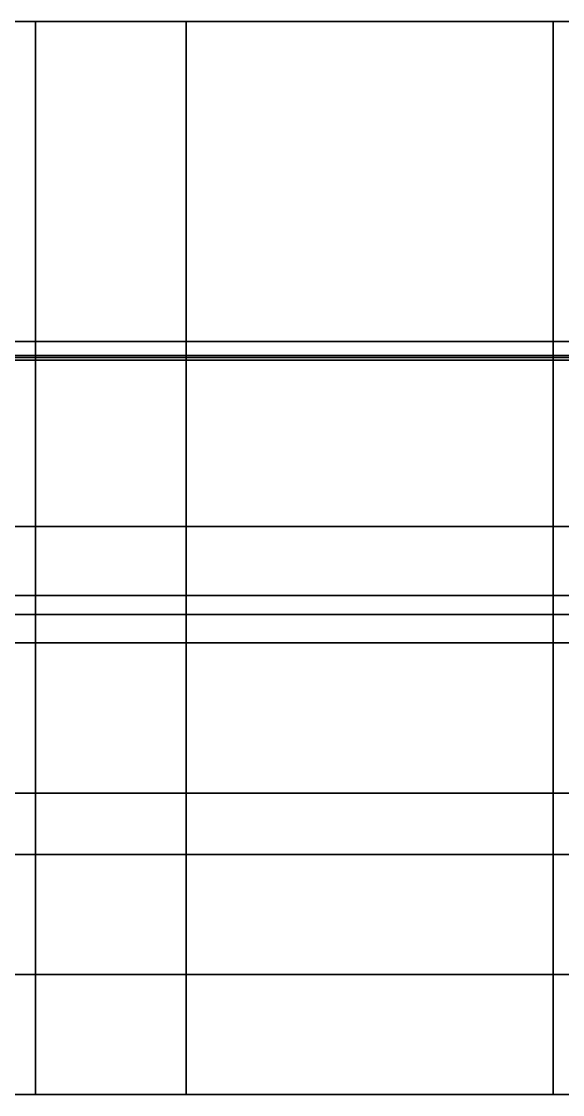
# Model space of a CAD drawing. Extents: x 2 to 29.7, y 2.5 to 8.2.
# Drawn here: x 14.12 to 17, y 2.5 to 8.2 of the extents above; entities that cross this region are included whole.
import ezdxf

# ---------------------------------------------------------------- set-up
doc = ezdxf.new("R2010")
doc.units = 0

msp = doc.modelspace()

# ---------------------------------------------------------------- linework, layer by layer
for points in [[(14.2, 8.2, 0.1), (14.05, 8.2, 0.1), (14.05, 8.2, 0.1), (14.2, 8.2, 0.1)], [(14.05, 6.5, 0.1), (14.05, 8.2, 0.1), (14.2, 8.2, 0.1), (14.2, 6.5, 0.1)], [(14.05, 6.5, 0.1), (14.2, 6.5, 0.1), (14.2, 8.2, 0.1), (14.05, 8.2, 0.1)], [(14.2, 6.5, 0.1), (15, 6.5, 0.1), (15, 8.2, 0.1), (14.2, 8.2, 0.1)], [(14.2, 6.5, 0.1), (14.2, 8.2, 0.1), (15, 8.2, 0.1), (15, 6.5, 0.1)], [(15, 8.2, 0.1), (14.2, 8.2, 0.1), (14.2, 8.2, 0.1), (15, 8.2, 0.1)], [(15, 6.5, 0.1), (15, 8.2, 0.1), (16.95, 8.2, 0.1), (16.95, 6.5, 0.1)], [(15, 6.5, 0.1), (16.95, 6.5, 0.1), (16.95, 8.2, 0.1), (15, 8.2, 0.1)], [(16.95, 8.2, 0.1), (15, 8.2, 0.1), (15, 8.2, 0.1), (16.95, 8.2, 0.1)], [(16.95, 6.5, 0.1), (16.95, 8.2, 0.1), (17.05, 8.2, 0.1), (17.05, 6.5, 0.1)], [(16.95, 6.5, 0.1), (17.05, 6.5, 0.1), (17.05, 8.2, 0.1), (16.95, 8.2, 0.1)], [(17.05, 8.2, 0.1), (16.95, 8.2, 0.1), (16.95, 8.2, 0.1), (17.05, 8.2, 0.1)], [(14.2, 6.5, 0.1), (14.05, 6.5, 0.1), (14.05, 6.5, 0.1), (14.2, 6.5, 0.1)], [(14.2, 6.5, 0.1), (14.05, 6.5, 0.1), (14.05, 6.5, 0.1), (14.2, 6.5, 0.1)], [(14.05, 6.4252, 0.1), (14.05, 6.5, 0.1), (14.2, 6.5, 0.1), (14.2, 6.4252, 0.1)], [(14.05, 6.5, 0.1), (14.05, 6.4252, 0.1), (14.2, 6.4252, 0.1), (14.2, 6.5, 0.1)], [(14.2, 6.4252, 0.1), (14.2, 6.5, 0.1), (15, 6.5, 0.1), (15, 6.4252, 0.1)], [(15, 6.5, 0.1), (14.2, 6.5, 0.1), (14.2, 6.5, 0.1), (15, 6.5, 0.1)], [(14.2, 6.5, 0.1), (14.2, 6.5, 0.1), (14.2, 6.4, 0.1)], [(14.2, 6.5, 0.1), (15, 6.5, 0.1), (15, 6.4, 0.1), (14.2, 6.4, 0.1)], [(15, 6.5, 0.1), (14.2, 6.5, 0.1), (14.2, 6.4, 0.1), (15, 6.4, 0.1)], [(14.2, 6.5, 0.1), (14.2, 6.4252, 0.1), (15, 6.4252, 0.1), (15, 6.5, 0.1)], [(15, 6.4252, 0.1), (15, 6.5, 0.1), (16.95, 6.5, 0.1), (16.95, 6.4252, 0.1)], [(16.95, 6.5, 0.1), (15, 6.5, 0.1), (15, 6.5, 0.1), (16.95, 6.5, 0.1)], [(16.95, 6.5, 0.1), (15, 6.5, 0.1), (15, 6.5, 0.1), (16.95, 6.5, 0.1)], [(15, 6.5, 0.1), (15, 6.5, 0.1), (15, 6.4, 0.1)], [(15, 6.5, 0.1), (15, 6.4252, 0.1), (16.95, 6.4252, 0.1), (16.95, 6.5, 0.1)], [(16.95, 6.4252, 0.1), (16.95, 6.5, 0.1), (17.05, 6.5, 0.1), (17.05, 6.4252, 0.1)], [(17.05, 6.5, 0.1), (16.95, 6.5, 0.1), (16.95, 6.5, 0.1), (17.05, 6.5, 0.1)], [(17.05, 6.5, 0.1), (16.95, 6.5, 0.1), (16.95, 6.5, 0.1), (17.05, 6.5, 0.1)], [(17.05, 6.5, 0.1), (16.95, 6.5, 0.1), (16.95, 6.4252, 0.1), (17.05, 6.4252, 0.1)], [(14.05, 6.4252, 0.1), (14.05, 6.4154, 0.1), (14.2, 6.4154, 0.1), (14.2, 6.4252, 0.1)], [(14.05, 6.4154, 0.1), (14.05, 6.4252, 0.1), (14.2, 6.4252, 0.1), (14.2, 6.4154, 0.1)], [(14.05, 6.4154, 0.1), (14.05, 6.4, 0.1), (14.2, 6.4, 0.1), (14.2, 6.4154, 0.1)], [(14.05, 6.4, 0.1), (14.05, 6.4154, 0.1), (14.2, 6.4154, 0.1), (14.2, 6.4, 0.1)], [(14.05, 5.517, 0.1), (14.05, 6.4, 0.1), (14.2, 6.4, 0.1), (14.2, 5.517, 0.1)], [(14.05, 5.517, 0.1), (14.2, 5.517, 0.1), (14.2, 6.4, 0.1), (14.05, 6.4, 0.1)], [(14.05, 6.4, 0.1), (14.2, 6.4, 0.1), (14.2, 6.4, 0.1), (14.05, 6.4, 0.1)], [(14.05, 6.4, 0.1), (14.2, 6.4, 0.1), (14.2, 6.4, 0.1), (14.05, 6.4, 0.1)], [(14.2, 6.4252, 0.1), (14.2, 6.4154, 0.1), (15, 6.4154, 0.1), (15, 6.4252, 0.1)], [(14.2, 6.4154, 0.1), (14.2, 6.4252, 0.1), (15, 6.4252, 0.1), (15, 6.4154, 0.1)], [(14.2, 6.4154, 0.1), (14.2, 6.4, 0.1), (15, 6.4, 0.1), (15, 6.4154, 0.1)], [(14.2, 6.4, 0.1), (14.2, 6.4154, 0.1), (15, 6.4154, 0.1), (15, 6.4, 0.1)], [(14.2, 6.4, 0.1), (15, 6.4, 0.1), (15, 6.4, 0.1), (14.2, 6.4, 0.1)], [(14.2, 5.517, 0.1), (15, 5.517, 0.1), (15, 6.4, 0.1), (14.2, 6.4, 0.1)], [(14.2, 5.517, 0.1), (14.2, 6.4, 0.1), (15, 6.4, 0.1), (15, 5.517, 0.1)], [(15, 6.4252, 0.1), (15, 6.4154, 0.1), (16.95, 6.4154, 0.1), (16.95, 6.4252, 0.1)], [(15, 6.4154, 0.1), (15, 6.4252, 0.1), (16.95, 6.4252, 0.1), (16.95, 6.4154, 0.1)], [(15, 6.4154, 0.1), (15, 6.4, 0.1), (16.95, 6.4, 0.1), (16.95, 6.4154, 0.1)], [(15, 6.4, 0.1), (15, 6.4154, 0.1), (16.95, 6.4154, 0.1), (16.95, 6.4, 0.1)], [(15, 5.517, 0.1), (15, 6.4, 0.1), (16.95, 6.4, 0.1), (16.95, 5.517, 0.1)], [(15, 5.517, 0.1), (16.95, 5.517, 0.1), (16.95, 6.4, 0.1), (15, 6.4, 0.1)], [(15, 6.4, 0.1), (16.95, 6.4, 0.1), (16.95, 6.4, 0.1), (15, 6.4, 0.1)], [(15, 6.4, 0.1), (16.95, 6.4, 0.1), (16.95, 6.4, 0.1), (15, 6.4, 0.1)], [(17.05, 6.4252, 0.1), (16.95, 6.4252, 0.1), (16.95, 6.4154, 0.1), (17.05, 6.4154, 0.1)], [(16.95, 6.4154, 0.1), (16.95, 6.4252, 0.1), (17.05, 6.4252, 0.1), (17.05, 6.4154, 0.1)], [(17.05, 6.4154, 0.1), (16.95, 6.4154, 0.1), (16.95, 6.4, 0.1), (17.05, 6.4, 0.1)], [(16.95, 6.4, 0.1), (16.95, 6.4154, 0.1), (17.05, 6.4154, 0.1), (17.05, 6.4, 0.1)], [(16.95, 5.517, 0.1), (16.95, 6.4, 0.1), (17.05, 6.4, 0.1), (17.05, 5.517, 0.1)], [(16.95, 6.4, 0.1), (16.95, 5.517, 0.1), (17.05, 5.517, 0.1), (17.05, 6.4, 0.1)], [(16.95, 6.4, 0.1), (16.95, 5.517, 0.1), (16.95, 5.517, 0.1), (16.95, 6.4, 0.1)], [(16.95, 6.4, 0.1), (16.95, 5.517, 0.1), (16.95, 5.517, 0.1), (16.95, 6.4, 0.1)], [(14.05, 5.15, 0.1), (14.2, 5.15, 0.1), (14.2, 5.517, 0.1), (14.05, 5.517, 0.1)], [(14.05, 5.15, 0.1), (14.05, 5.517, 0.1), (14.2, 5.517, 0.1), (14.2, 5.15, 0.1)], [(14.2, 5.15, 0.1), (14.2, 5.517, 0.1), (15, 5.517, 0.1), (15, 5.15, 0.1)], [(14.2, 5.15, 0.1), (15, 5.15, 0.1), (15, 5.517, 0.1), (14.2, 5.517, 0.1)], [(15, 5.15, 0.1), (16.95, 5.15, 0.1), (16.95, 5.517, 0.1), (15, 5.517, 0.1)], [(15, 5.15, 0.1), (15, 5.517, 0.1), (16.95, 5.517, 0.1), (16.95, 5.15, 0.1)], [(16.95, 5.517, 0.1), (16.95, 5.15, 0.1), (16.95, 5.15, 0.1), (16.95, 5.517, 0.1)], [(16.95, 5.517, 0.1), (16.95, 5.15, 0.1), (16.95, 5.15, 0.1), (16.95, 5.517, 0.1)], [(16.95, 5.517, 0.1), (16.95, 5.15, 0.1), (17.05, 5.15, 0.1), (17.05, 5.517, 0.1)], [(16.95, 5.15, 0.1), (16.95, 5.517, 0.1), (17.05, 5.517, 0.1), (17.05, 5.15, 0.1)], [(14.05, 5.05, 0.1), (14.05, 5.15, 0.1), (14.2, 5.15, 0.1), (14.2, 5.05, 0.1)], [(14.05, 5.05, 0.1), (14.2, 5.05, 0.1), (14.2, 5.15, 0.1), (14.05, 5.15, 0.1)], [(14.2, 5.05, 0.1), (15, 5.05, 0.1), (15, 5.15, 0.1), (14.2, 5.15, 0.1)], [(14.2, 5.05, 0.1), (14.2, 5.15, 0.1), (15, 5.15, 0.1), (15, 5.05, 0.1)], [(15, 5.05, 0.1), (15, 5.15, 0.1), (16.95, 5.15, 0.1), (16.95, 5.05, 0.1)], [(15, 5.05, 0.1), (16.95, 5.05, 0.1), (16.95, 5.15, 0.1), (15, 5.15, 0.1)], [(16.95, 5.05, 0.1), (16.95, 5.15, 0.1), (17.05, 5.15, 0.1), (17.05, 5.05, 0.1)], [(16.95, 5.15, 0.1), (16.95, 5.05, 0.1), (16.95, 5.05, 0.1), (16.95, 5.15, 0.1)], [(16.95, 5.15, 0.1), (16.95, 5.05, 0.1), (16.95, 5.05, 0.1), (16.95, 5.15, 0.1)], [(16.95, 5.15, 0.1), (16.95, 5.05, 0.1), (17.05, 5.05, 0.1), (17.05, 5.15, 0.1)], [(14.05, 4.9, 0.1), (14.05, 5.05, 0.1), (14.2, 5.05, 0.1), (14.2, 4.9, 0.1)], [(14.05, 4.9, 0.1), (14.2, 4.9, 0.1), (14.2, 5.05, 0.1), (14.05, 5.05, 0.1)], [(14.2, 4.9, 0.1), (15, 4.9, 0.1), (15, 5.05, 0.1), (14.2, 5.05, 0.1)], [(14.2, 4.9, 0.1), (14.2, 5.05, 0.1), (15, 5.05, 0.1), (15, 4.9, 0.1)], [(15, 4.9, 0.1), (15, 5.05, 0.1), (16.95, 5.05, 0.1), (16.95, 4.9, 0.1)], [(15, 4.9, 0.1), (16.95, 4.9, 0.1), (16.95, 5.05, 0.1), (15, 5.05, 0.1)], [(16.95, 4.9, 0.1), (16.95, 5.05, 0.1), (17.05, 5.05, 0.1), (17.05, 4.9, 0.1)], [(16.95, 5.05, 0.1), (16.95, 4.9, 0.1), (16.95, 4.9, 0.1), (16.95, 5.05, 0.1)], [(16.95, 5.05, 0.1), (16.95, 4.9, 0.1), (16.95, 5.05, 0.1)], [(16.95, 4.9, 0.1), (16.95, 4.1, 0.1), (16.95, 3.775, 0.1), (16.95, 5.05, 0.1)], [(17.05, 5.05, 0.1), (16.95, 5.05, 0.1), (16.95, 3.775, 0.1), (17.05, 3.775, 0.1)], [(14.05, 4.1, 0.1), (14.05, 4.9, 0.1), (14.2, 4.9, 0.1), (14.2, 4.1, 0.1)], [(14.05, 4.1, 0.1), (14.2, 4.1, 0.1), (14.2, 4.9, 0.1), (14.05, 4.9, 0.1)], [(14.2, 4.1, 0.1), (14.2, 4.9, 0.1), (15, 4.9, 0.1), (15, 4.1, 0.1)], [(14.2, 4.1, 0.1), (15, 4.1, 0.1), (15, 4.9, 0.1), (14.2, 4.9, 0.1)], [(15, 4.1, 0.1), (15, 4.9, 0.1), (16.95, 4.9, 0.1), (16.95, 4.1, 0.1)], [(15, 4.1, 0.1), (16.95, 4.1, 0.1), (16.95, 4.9, 0.1), (15, 4.9, 0.1)], [(16.95, 4.1, 0.1), (16.95, 4.9, 0.1), (17.05, 4.9, 0.1), (17.05, 4.1, 0.1)], [(16.95, 4.9, 0.1), (16.95, 4.1, 0.1), (16.95, 4.1, 0.1), (16.95, 4.9, 0.1)], [(14.05, 3.775, 0.1), (14.05, 4.1, 0.1), (14.2, 4.1, 0.1), (14.2, 3.775, 0.1)], [(14.05, 3.775, 0.1), (14.2, 3.775, 0.1), (14.2, 4.1, 0.1), (14.05, 4.1, 0.1)], [(14.2, 3.775, 0.1), (14.2, 4.1, 0.1), (15, 4.1, 0.1), (15, 3.775, 0.1)], [(14.2, 3.775, 0.1), (15, 3.775, 0.1), (15, 4.1, 0.1), (14.2, 4.1, 0.1)], [(15, 3.775, 0.1), (15, 4.1, 0.1), (16.95, 4.1, 0.1), (16.95, 3.775, 0.1)], [(15, 3.775, 0.1), (16.95, 3.775, 0.1), (16.95, 4.1, 0.1), (15, 4.1, 0.1)], [(16.95, 4.1, 0.1), (16.95, 3.775, 0.1), (16.95, 3.775, 0.1)], [(16.95, 4.1, 0.1), (16.95, 3.775, 0.1), (16.95, 3.775, 0.1), (16.95, 4.1, 0.1)], [(16.95, 3.775, 0.1), (16.95, 4.1, 0.1), (17.05, 4.1, 0.1), (17.05, 3.775, 0.1)], [(14.05, 3.1377, 0.1), (14.2, 3.1377, 0.1), (14.2, 3.775, 0.1), (14.05, 3.775, 0.1)], [(14.05, 3.1377, 0.1), (14.05, 3.775, 0.1), (14.2, 3.775, 0.1), (14.2, 3.1377, 0.1)], [(14.2, 3.1377, 0.1), (14.2, 3.775, 0.1), (15, 3.775, 0.1), (15, 3.1377, 0.1)], [(14.2, 3.1377, 0.1), (15, 3.1377, 0.1), (15, 3.775, 0.1), (14.2, 3.775, 0.1)], [(15, 3.1377, 0.1), (16.95, 3.1377, 0.1), (16.95, 3.775, 0.1), (15, 3.775, 0.1)], [(15, 3.1377, 0.1), (15, 3.775, 0.1), (16.95, 3.775, 0.1), (16.95, 3.1377, 0.1)], [(16.95, 3.1377, 0.1), (16.95, 3.775, 0.1), (17.05, 3.775, 0.1), (17.05, 3.1377, 0.1)], [(17.05, 3.1377, 0.1), (17.05, 3.775, 0.1), (16.95, 3.775, 0.1), (16.95, 3.1377, 0.1)], [(16.95, 3.775, 0.1), (16.95, 3.1377, 0.1), (16.95, 3.1377, 0.1), (16.95, 3.775, 0.1)], [(16.95, 3.775, 0.1), (16.95, 3.1377, 0.1), (16.95, 3.1377, 0.1), (16.95, 3.775, 0.1)], [(14.05, 2.5, 0.1), (14.05, 3.1377, 0.1), (14.2, 3.1377, 0.1), (14.2, 2.5, 0.1)], [(14.05, 2.5, 0.1), (14.2, 2.5, 0.1), (14.2, 3.1377, 0.1), (14.05, 3.1377, 0.1)], [(14.2, 2.5, 0.1), (15, 2.5, 0.1), (15, 3.1377, 0.1), (14.2, 3.1377, 0.1)], [(14.2, 2.5, 0.1), (14.2, 3.1377, 0.1), (15, 3.1377, 0.1), (15, 2.5, 0.1)], [(15, 2.5, 0.1), (15, 3.1377, 0.1), (16.95, 3.1377, 0.1), (16.95, 2.5, 0.1)], [(15, 2.5, 0.1), (16.95, 2.5, 0.1), (16.95, 3.1377, 0.1), (15, 3.1377, 0.1)], [(16.95, 3.1377, 0.1), (16.95, 2.5, 0.1), (16.95, 2.5, 0.1), (16.95, 3.1377, 0.1)], [(16.95, 3.1377, 0.1), (16.95, 2.5, 0.1), (16.95, 2.5, 0.1), (16.95, 3.1377, 0.1)], [(17.05, 2.5, 0.1), (17.05, 3.1377, 0.1), (16.95, 3.1377, 0.1), (16.95, 2.5, 0.1)], [(16.95, 2.5, 0.1), (16.95, 3.1377, 0.1), (17.05, 3.1377, 0.1), (17.05, 2.5, 0.1)], [(14.05, 2.5, 0.1), (14.2, 2.5, 0.1), (14.2, 2.5, 0.1), (14.05, 2.5, 0.1)], [(14.2, 2.5, 0.1), (15, 2.5, 0.1), (15, 2.5, 0.1), (14.2, 2.5, 0.1)], [(15, 2.5, 0.1), (16.95, 2.5, 0.1), (16.95, 2.5, 0.1), (15, 2.5, 0.1)], [(16.95, 2.5, 0.1), (17.05, 2.5, 0.1), (17.05, 2.5, 0.1), (16.95, 2.5, 0.1)], [(16.95, 2.5, 0.1), (17.05, 2.5, 0.1), (17.05, 2.5, 0.1), (16.95, 2.5, 0.1)], [(16.95, 2.5, 0.1), (17.05, 2.5, 0.1), (17.05, 2.5, 0.1), (16.95, 2.5, 0.1)]]:
    msp.add_3dface(points)

doc.saveas('drawing.dxf')
